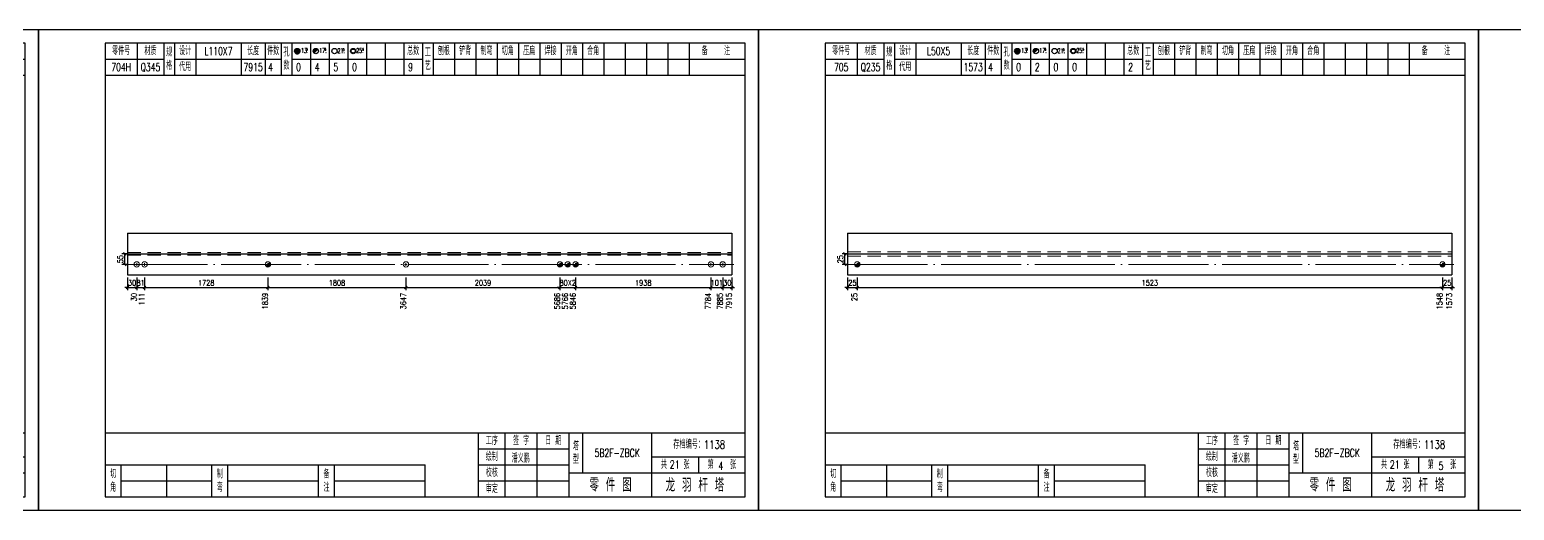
# Model space of a CAD drawing. Header units: millimetres. Extents: x 0 to 30240, y -10896 to -1348.
# Drawn here: x 807 to 1363, y -5350 to -5170 of the extents above; entities that cross this region are included whole.
import ezdxf
from ezdxf.enums import TextEntityAlignment as Align

# ---------------------------------------------------------------- set-up
doc = ezdxf.new("R2010")
doc.units = ezdxf.units.MM
doc.header["$LTSCALE"] = 20
doc.header["$PDMODE"] = 1
doc.linetypes.add('DASHDOT2X', pattern=[1.75, 1.5, -0.125, 0, -0.125])
doc.linetypes.add('HIDDEN', pattern=[0.375, 0.25, -0.125])
for name, color, linetype, lineweight in [('1', 7, 'Continuous', 25), ('11', 3, 'Continuous', 13), ('2', 1, 'HIDDEN', 13), ('5', 1, 'Continuous', 13), ('7', 2, 'DASHDOT2X', 13)]:
    doc.layers.add(name, color=color, linetype=linetype, lineweight=lineweight)
doc.styles.get("Standard").update_dxf_attribs({"font": 'simplex', "width": 0.7, "bigfont": 'gbhzfs.shx'})
doc.styles.add('SYMBOL_TXT', font='txt.shx', dxfattribs={"width": 0.6})
doc.styles.add('TITLE_TXT', font='simplex.shx', dxfattribs={"width": 0.75, "height": 2.5, "bigfont": 'gbhzfs.shx'})
doc.dimstyles.get("Standard").update_dxf_attribs({"dimtxt": 2.1, "dimasz": 1, "dimexe": 1.05, "dimexo": 0, "dimgap": 0.63, "dimtad": 1, "dimzin": 0, "dimdsep": 46, "dimtxsty": 'standard', "dimblk": 'OBLIQUE', "dimblk1": 'OBLIQUE', "dimblk2": 'OBLIQUE', "dimcen": 0.09, "dimadec": 0, "dimazin": 0, "dimtfac": 1, "dimtdec": 1, "dimtix": 1, "dimtmove": 0, "dimatfit": 3, "dimfxl": 0, "dimtolj": 1, "dimtzin": 0, "dimarcsym": 0})
pattern_1 = [(0, (-3, 0), (0, 0.0125), [])]

# ---------------------------------------------------------------- blocks, each defined once
blk = doc.blocks.new('M12_HOLE')
h = blk.add_hatch()
h.set_pattern_fill('LINE', scale=0.1, style=0)
h.set_pattern_definition(pattern_1)
h.paths.add_polyline_path([(-5, 0, 1), (-1, 0, 1)])
at = {"color": 7}
blk.add_circle((-3, 0), 2, dxfattribs=at)
at = {"color": 7, "attachment_point": 1, "style": 'SYMBOL_TXT'}
for s, insert, char_height, width in [('13\\f??|b0|i0|c0|p54;.', (-0.1, 2.1), 3.5, 5.707), ('5', (3.7, 2.3), 1.8, 2.931)]:
    blk.add_mtext(s, dxfattribs=dict(at, insert=insert, char_height=char_height, width=width))
blk = doc.blocks.new('M16_HOLE')
h = blk.add_hatch()
h.set_pattern_fill('LINE', scale=0.1, style=0)
h.set_pattern_definition(pattern_1)
h.paths.add_polyline_path([(-1.6, 1.4, 0.668179), (-5, 0, 0.198912), (-4.4, -1.4)])
at = {"color": 7}
blk.add_circle((-3, 0), 2, dxfattribs=at)
at = {"color": 7, "attachment_point": 1, "style": 'SYMBOL_TXT'}
for s, insert, char_height, width in [('17.', (-0.4, 2.1), 3.5, 6.316), ('5', (3.6, 2.3), 1.8, 1.822)]:
    blk.add_mtext(s, dxfattribs=dict(at, insert=insert, char_height=char_height, width=width))
blk = doc.blocks.new('M20_HOLE')
at = {"color": 7}
blk.add_circle((-3, 0), 2, dxfattribs=at)
at = {"color": 7, "attachment_point": 1, "style": 'SYMBOL_TXT'}
for s, insert, char_height, width in [('21.', (-0.7, 2), 3.5, 6.074), ('5', (3.3, 2), 1.8, 1.458)]:
    blk.add_mtext(s, dxfattribs=dict(at, insert=insert, char_height=char_height, width=width))
blk = doc.blocks.new('M24_HOLE')
at = {"color": 7}
for radius in [2, 1.5]:
    blk.add_circle((-3, 0), radius, dxfattribs=at)
at = {"color": 7, "attachment_point": 1, "style": 'SYMBOL_TXT'}
for s, insert, char_height, width in [('25.', (-0.7, 2.1), 3.5, 2.429), ('5', (3.9, 2.3), 1.8, 1.944)]:
    blk.add_mtext(s, dxfattribs=dict(at, insert=insert, char_height=char_height, width=width))
blk = doc.blocks.new('JgCard')
for p, q in [((270, 180), (0, 180)), ((0, 180), (0, 0)), ((270, 0), (270, 180)), ((265, 175), (25, 175)), ((25, 175), (25, 5)), ((37, 175), (37, 163)), ((47, 175), (47, 163)), ((51, 175), (51, 163)), ((59, 175), (59, 163)), ((76, 175), (76, 163)), ((85, 175), (85, 163)), ((91, 175), (91, 163)), ((95, 175), (95, 163)), ((102, 175), (102, 163)), ((109, 175), (109, 163)), ((116, 175), (116, 163)), ((123, 175), (123, 163)), ((130, 175), (130, 163)), ((137, 175), (137, 163)), ((144, 175), (144, 163)), ((148, 175), (148, 163)), ((156, 175), (156, 163)), ((164, 175), (164, 163)), ((172, 175), (172, 163)), ((180, 175), (180, 163)), ((188, 175), (188, 163)), ((196, 175), (196, 163)), ((204, 175), (204, 163)), ((212, 175), (212, 163)), ((220, 175), (220, 163)), ((228, 175), (228, 163)), ((236, 175), (236, 163)), ((244, 175), (244, 163)), ((265, 5), (265, 175)), ((25, 169), (47, 169)), ((51, 169), (91, 169)), ((95, 169), (144, 169)), ((148, 169), (265, 169)), ((25, 163), (265, 163)), ((25, 29), (265, 29)), ((165, 5), (165, 29)), ((175, 5), (175, 29)), ((187, 5), (187, 29)), ((199, 5), (199, 29)), ((204, 29), (204, 14)), ((230, 5), (230, 29)), ((165, 23), (199, 23)), ((25, 17), (145, 17)), ((31, 5), (31, 17)), ((48, 17), (48, 5)), ((65, 5), (65, 17)), ((71, 5), (71, 17)), ((105, 5), (105, 17)), ((111, 5), (111, 17)), ((145, 5), (145, 17)), ((165, 17), (199, 17)), ((230, 20), (265, 20)), ((247.5, 20), (247.5, 14)), ((199, 14), (265, 14)), ((31, 11), (65, 11)), ((71, 11), (105, 11)), ((111, 11), (145, 11)), ((165, 11), (199, 11)), ((0, 0), (270, 0)), ((25, 5), (265, 5))]:
    blk.add_line(p, q)
blk.add_lwpolyline([(96.03, 171.99, -1), (98.03, 171.99, -1)], format="xyb", close=True)
blk.add_point((145, 96))
at = {"xscale": 0.5, "yscale": 0.5, "zscale": 0.5}
for name, p in [('M12_HOLE', (98.53, 171.99)), ('M16_HOLE', (105.5, 172)), ('M20_HOLE', (112.5, 172)), ('M24_HOLE', (119.5, 172))]:
    blk.add_blockref(name, p, dxfattribs=at)
at = {"style": 'TITLE_TXT', "width": 0.75}
for s, height, p in [('存档编号：1138', 3.076, (238.02, 23.07)), ('潘义鹏', 3, (177.45, 17.91)), ('龙 羽 杆 塔', 5, (235.17, 6.97))]:
    blk.add_text(s, height=height, dxfattribs=at).set_placement(p)
at = {"attachment_point": 5, "style": 'TITLE_TXT'}
for s, insert, char_height, width in [('零件号', (31, 172), 3, 15), ('材质', (42, 172), 3, 8), ('设计', (55, 172), 3, 8), ('长度', (80.5, 172), 3, 8), ('件数', (88, 172), 3, 6), ('总数', (140.5, 172), 3, 7), ('工\\P艺', (146, 169), 3, 4), ('刨根', (152, 172), 3, 8), ('铲背', (160, 172), 3, 8), ('制弯', (168, 172), 3, 8), ('切角', (176, 172), 3, 8), ('压扁', (184, 172), 3, 8), ('焊接', (192, 172), 3, 8), ('开角', (200, 172), 3, 8), ('合角', (208, 172), 3, 8), ('备    注', (254, 172), 3, 22), ('规格', (49, 169), 3, 4), ('代用', (55, 166), 3, 8), ('孔数', (93, 169), 3, 4), ('工序', (170, 26), 3, 10), ('签 字', (181, 26), 3, 12), ('日 期', (193, 26), 3, 12), ('塔\\P型', (201.5, 21.5), 3, 5), ('绘制', (170, 20), 3, 10), ('共    张', (238.75, 17), 3, 17.5), ('第    张', (256.25, 17), 3, 17.5), ('切\\P角', (28, 11), 3, 6), ('制\\P弯', (68, 11), 3, 6), ('备\\P注', (108, 11), 3, 6), ('校核', (170, 14), 3, 10), ('零 件 图', (214.5, 9.5), 5, 31), ('审定', (170, 8), 3, 10)]:
    blk.add_mtext(s, dxfattribs=dict(at, insert=insert, char_height=char_height, width=width))
blk = doc.blocks.new('M20')
for p, q in [((-0.5, 0), (0.5, 0)), ((0, -0.5), (0, 0.5))]:
    blk.add_line(p, q)
blk.add_circle((0, 0), 1)
blk = doc.blocks.new('M16')
for p, q in [((-0.71, -0.71), (0.71, 0.71)), ((-0.4, 0), (0.4, 0)), ((0, 0.4), (0, -0.4))]:
    blk.add_line(p, q)
blk.add_circle((0, 0), 1)
for radius in [0.8, 0.6, 0.4, 0.2]:
    blk.add_arc((0, 0), radius, 225, 45)
blk = doc.blocks.new('_Oblique')
at = {"color": 0, "linetype": 'ByBlock', "lineweight": -2}
blk.add_line((-0.5, -0.5), (0.5, 0.5), dxfattribs=at)
blk = doc.blocks.new('*D3195')
at = {"layer": '11', "color": 0, "lineweight": -2}
for p, q in [((843.4, -5262.62), (843.4, -5267.34)), ((846.84, -5262.62), (846.84, -5267.34)), ((843.4, -5266.29), (842.4, -5266.29)), ((843.4, -5266.29), (846.84, -5266.29)), ((846.84, -5266.29), (847.84, -5266.29))]:
    blk.add_line(p, q, dxfattribs=at)
at = {"layer": 'Defpoints', "color": 0}
for p in [(843.4, -5262.62), (846.84, -5262.62), (846.84, -5266.29)]:
    blk.add_point(p, dxfattribs=at)
at = {"layer": '11', "color": 0, "lineweight": -2}
blk.add_blockref('_Oblique', (843.4, -5266.29), dxfattribs=at)
at = {"layer": '11', "color": 0, "lineweight": -2, "rotation": 180}
blk.add_blockref('_Oblique', (846.84, -5266.29), dxfattribs=at)
at = {"layer": '11', "color": 0, "insert": (845.12, -5264.61), "char_height": 2.1, "attachment_point": 5}
blk.add_mtext('\\A1;30', dxfattribs=at)
blk = doc.blocks.new('*D3196')
at = {"layer": '11', "color": 0, "lineweight": -2}
for p, q in [((846.84, -5262.62), (846.84, -5267.34)), ((849.78, -5262.62), (849.78, -5267.34)), ((846.84, -5266.29), (845.84, -5266.29)), ((846.84, -5266.29), (849.78, -5266.29)), ((849.78, -5266.29), (850.78, -5266.29))]:
    blk.add_line(p, q, dxfattribs=at)
at = {"layer": 'Defpoints', "color": 0}
for p in [(846.84, -5262.62), (849.78, -5262.62), (849.78, -5266.29)]:
    blk.add_point(p, dxfattribs=at)
at = {"layer": '11', "color": 0, "lineweight": -2}
blk.add_blockref('_Oblique', (846.84, -5266.29), dxfattribs=at)
at = {"layer": '11', "color": 0, "lineweight": -2, "rotation": 180}
blk.add_blockref('_Oblique', (849.78, -5266.29), dxfattribs=at)
at = {"layer": '11', "color": 0, "insert": (848.31, -5264.61), "char_height": 2.1, "attachment_point": 5}
blk.add_mtext('\\A1;81', dxfattribs=at)
blk = doc.blocks.new('*D3200')
at = {"layer": '11', "color": 0, "lineweight": -2}
for p, q in [((1005.54, -5262.62), (1005.54, -5267.34)), ((1011.42, -5262.62), (1011.42, -5267.34)), ((1005.54, -5266.29), (1004.54, -5266.29)), ((1005.54, -5266.29), (1011.42, -5266.29)), ((1011.42, -5266.29), (1012.42, -5266.29))]:
    blk.add_line(p, q, dxfattribs=at)
at = {"layer": 'Defpoints', "color": 0}
for p in [(1005.54, -5262.62), (1011.42, -5262.62), (1011.42, -5266.29)]:
    blk.add_point(p, dxfattribs=at)
at = {"layer": '11', "color": 0, "lineweight": -2}
blk.add_blockref('_Oblique', (1005.54, -5266.29), dxfattribs=at)
at = {"layer": '11', "color": 0, "lineweight": -2, "rotation": 180}
blk.add_blockref('_Oblique', (1011.42, -5266.29), dxfattribs=at)
at = {"layer": '11', "color": 0, "insert": (1008.48, -5264.61), "char_height": 2.1, "attachment_point": 5}
blk.add_mtext('\\A1;80X2', dxfattribs=at)
blk = doc.blocks.new('*D3203')
at = {"layer": '11', "color": 0, "lineweight": -2}
for p, q in [((1066.56, -5262.62), (1066.56, -5267.34)), ((1070, -5262.62), (1070, -5267.34)), ((1066.56, -5266.29), (1065.56, -5266.29)), ((1066.56, -5266.29), (1070, -5266.29)), ((1070, -5266.29), (1071, -5266.29))]:
    blk.add_line(p, q, dxfattribs=at)
at = {"layer": 'Defpoints', "color": 0}
for p in [(1066.56, -5262.62), (1070, -5262.62), (1070, -5266.29)]:
    blk.add_point(p, dxfattribs=at)
at = {"layer": '11', "color": 0, "lineweight": -2}
blk.add_blockref('_Oblique', (1066.56, -5266.29), dxfattribs=at)
at = {"layer": '11', "color": 0, "lineweight": -2, "rotation": 180}
blk.add_blockref('_Oblique', (1070, -5266.29), dxfattribs=at)
at = {"layer": '11', "color": 0, "insert": (1068.28, -5264.61), "char_height": 2.1, "attachment_point": 5}
blk.add_mtext('\\A1;30', dxfattribs=at)
blk = doc.blocks.new('*D3205')
at = {"layer": '11', "color": 0, "lineweight": -2}
for p, q in [((1113.4, -5262.62), (1113.4, -5267.34)), ((1117, -5262.62), (1117, -5267.34)), ((1113.4, -5266.29), (1112.4, -5266.29)), ((1113.4, -5266.29), (1117, -5266.29)), ((1117, -5266.29), (1118, -5266.29))]:
    blk.add_line(p, q, dxfattribs=at)
at = {"layer": 'Defpoints', "color": 0}
for p in [(1113.4, -5262.62), (1117, -5262.62), (1117, -5266.29)]:
    blk.add_point(p, dxfattribs=at)
at = {"layer": '11', "color": 0, "lineweight": -2}
blk.add_blockref('_Oblique', (1113.4, -5266.29), dxfattribs=at)
at = {"layer": '11', "color": 0, "lineweight": -2, "rotation": 180}
blk.add_blockref('_Oblique', (1117, -5266.29), dxfattribs=at)
at = {"layer": '11', "color": 0, "insert": (1115.2, -5264.61), "char_height": 2.1, "attachment_point": 5}
blk.add_mtext('\\A1;25', dxfattribs=at)
blk = doc.blocks.new('*D3207')
at = {"layer": '11', "color": 0, "lineweight": -2}
for p, q in [((1336.45, -5262.62), (1336.45, -5267.34)), ((1340, -5262.62), (1340, -5267.34)), ((1336.45, -5266.29), (1335.45, -5266.29)), ((1336.45, -5266.29), (1340, -5266.29)), ((1340, -5266.29), (1341, -5266.29))]:
    blk.add_line(p, q, dxfattribs=at)
at = {"layer": 'Defpoints', "color": 0}
for p in [(1336.45, -5262.62), (1340, -5262.62), (1340, -5266.29)]:
    blk.add_point(p, dxfattribs=at)
at = {"layer": '11', "color": 0, "lineweight": -2}
blk.add_blockref('_Oblique', (1336.45, -5266.29), dxfattribs=at)
at = {"layer": '11', "color": 0, "lineweight": -2, "rotation": 180}
blk.add_blockref('_Oblique', (1340, -5266.29), dxfattribs=at)
at = {"layer": '11', "color": 0, "insert": (1338.23, -5264.61), "char_height": 2.1, "attachment_point": 5}
blk.add_mtext('\\A1;25', dxfattribs=at)

msp = doc.modelspace()

# ---------------------------------------------------------------- linework, layer by layer
at = {"layer": '1'}
for p, q in [((843.4, -5246.027), (843.4, -5261.567)), ((843.4, -5246.027), (1070, -5246.027)), ((1070, -5246.027), (1070, -5261.567)), ((1113.4, -5246.027), (1113.4, -5261.567)), ((1113.4, -5246.027), (1340, -5246.027)), ((1340, -5246.027), (1340, -5261.567)), ((843.4, -5253.797), (1070, -5253.797)), ((1113.4, -5253.797), (1340, -5253.797)), ((843.4, -5261.567), (1070, -5261.567)), ((1113.4, -5261.567), (1340, -5261.567))]:
    msp.add_line(p, q, dxfattribs=at)
at = {"layer": '2'}
for p, q in [((843.4, -5253.302), (1070, -5253.302)), ((843.4, -5254.291), (1070, -5254.291)), ((1113.4, -5253.02), (1340, -5253.02)), ((1113.4, -5254.574), (1340, -5254.574))]:
    msp.add_line(p, q, dxfattribs=at)
at = {"layer": '7'}
for p, q in [((843.4, -5257.682), (1070.76, -5257.682)), ((1113.4, -5257.682), (1340.655, -5257.682))]:
    msp.add_line(p, q, dxfattribs=at)

# ---------------------------------------------------------------- block references
at = {"layer": '1'}
for p in [(540, -5349.797), (810, -5349.797), (1080, -5349.797), (1350, -5349.797)]:
    msp.add_blockref('JgCard', p, dxfattribs=at)
at = {"layer": '5'}
for name, p in [('M20', (846.84, -5257.682)), ('M20', (849.78, -5257.682)), ('M16', (896.049, -5257.682)), ('M20', (947.811, -5257.682)), ('M16', (1005.537, -5257.682)), ('M16', (1008.477, -5257.682)), ('M16', (1011.417, -5257.682)), ('M20', (1062.15, -5257.682)), ('M20', (1066.56, -5257.682)), ('M16', (1117.002, -5257.682)), ('M16', (1336.455, -5257.682))]:
    msp.add_blockref(name, p, dxfattribs=at)

# ---------------------------------------------------------------- texts
at = {"style": 'TITLE_TXT', "width": 0.75}
for s, p in [('21', (1046.659, -5334.189)), ('4', (1064.916, -5334.688)), ('21', (1316.659, -5334.189)), ('5', (1334.916, -5334.688))]:
    msp.add_text(s, height=3, dxfattribs=at).set_placement(p)
at = {"layer": '1', "width": 0.7}
for s, p in [('L110X7', (877.5, -5177.797)), ('L50X5', (1147.5, -5177.797)), ('704H', (841, -5183.797)), ('Q345', (852, -5183.797)), ('7915', (890.5, -5183.797)), ('4', (897, -5183.797)), ('0', (907.5, -5183.797)), ('4', (914.5, -5183.797)), ('5', (921.5, -5183.797)), ('0', (928.5, -5183.797)), ('9', (949.5, -5183.797)), ('705', (1111, -5183.797)), ('Q235', (1122, -5183.797)), ('1573', (1160.5, -5183.797)), ('4', (1167, -5183.797)), ('0', (1177.5, -5183.797)), ('2', (1184.5, -5183.797)), ('0', (1191.5, -5183.797)), ('0', (1198.5, -5183.797)), ('2', (1219.5, -5183.797))]:
    msp.add_text(s, height=3, dxfattribs=at).set_placement(p, align=Align.MIDDLE_CENTER)
for s, p in [('30', (846.839, -5268.392)), ('111', (849.77, -5268.392)), ('1839', (896.043, -5268.392)), ('3647', (947.825, -5268.392)), ('5686', (1005.545, -5268.392)), ('5766', (1008.485, -5268.392)), ('5846', (1011.423, -5268.392)), ('7784', (1062.137, -5268.392)), ('7885', (1066.558, -5268.392)), ('7915', (1070, -5268.392)), ('25', (1117.002, -5268.392)), ('1548', (1336.398, -5268.392)), ('1573', (1340, -5268.392))]:
    msp.add_text(s, height=2.1, rotation=90, dxfattribs=at).set_placement(p, align=Align.RIGHT)
at = {"layer": '1', "char_height": 3, "width": 26, "attachment_point": 5}
for insert in [(1027, -5328.297), (1297, -5328.297)]:
    msp.add_mtext('5B2F-ZBCK', dxfattribs=dict(at, insert=insert))

# ---------------------------------------------------------------- dimensions: what is measured, and where the dimension line sits
at = {"layer": '1'}
for base, p1, p2, text in [((842.35, -5253.797), (843.35, -5257.682), (843.35, -5253.797), '55'), ((1112.35, -5253.797), (1113.35, -5257.682), (1113.35, -5253.797), '25')]:
    msp.add_linear_dim(base=base, p1=p1, p2=p2, angle=90, text=text, dimstyle='standard', dxfattribs=at).render()
at = {"layer": '11'}
for base, p1, p2, text, picture, middle in [((846.84, -5266.292), (843.4, -5262.617), (846.84, -5262.617), '30', '*D3195', (845.12, -5264.612)), ((849.78, -5266.292), (846.84, -5262.617), (849.78, -5262.617), '81', '*D3196', (848.31, -5264.612)), ((1011.417, -5266.292), (1005.537, -5262.617), (1011.417, -5262.617), '80X2', '*D3200', (1008.477, -5264.612)), ((1070, -5266.292), (1066.56, -5262.617), (1070, -5262.617), '30', '*D3203', (1068.28, -5264.612)), ((1117.002, -5266.292), (1113.4, -5262.617), (1117.002, -5262.617), '25', '*D3205', (1115.201, -5264.612)), ((1340, -5266.292), (1336.455, -5262.617), (1340, -5262.617), '25', '*D3207', (1338.227, -5264.612))]:
    dim = msp.add_linear_dim(base=base, p1=p1, p2=p2, text=text, dimstyle='standard', dxfattribs=at)
    dim.commit()
    dim.dimension.update_dxf_attribs({"geometry": picture, "text_midpoint": middle})
for base, p1, p2, text in [((896.049, -5266.292), (849.78, -5262.617), (896.049, -5262.617), '1728'), ((947.811, -5266.292), (896.049, -5262.617), (947.811, -5262.617), '1808'), ((1005.537, -5266.292), (947.811, -5262.617), (1005.537, -5262.617), '2039'), ((1062.15, -5266.292), (1011.417, -5262.617), (1062.15, -5262.617), '1938'), ((1066.56, -5266.292), (1062.15, -5262.617), (1066.56, -5262.617), '101'), ((1336.455, -5266.292), (1117.002, -5262.617), (1336.455, -5262.617), '1523')]:
    msp.add_linear_dim(base=base, p1=p1, p2=p2, text=text, dimstyle='standard', dxfattribs=at).render()

doc.saveas('drawing.dxf')
